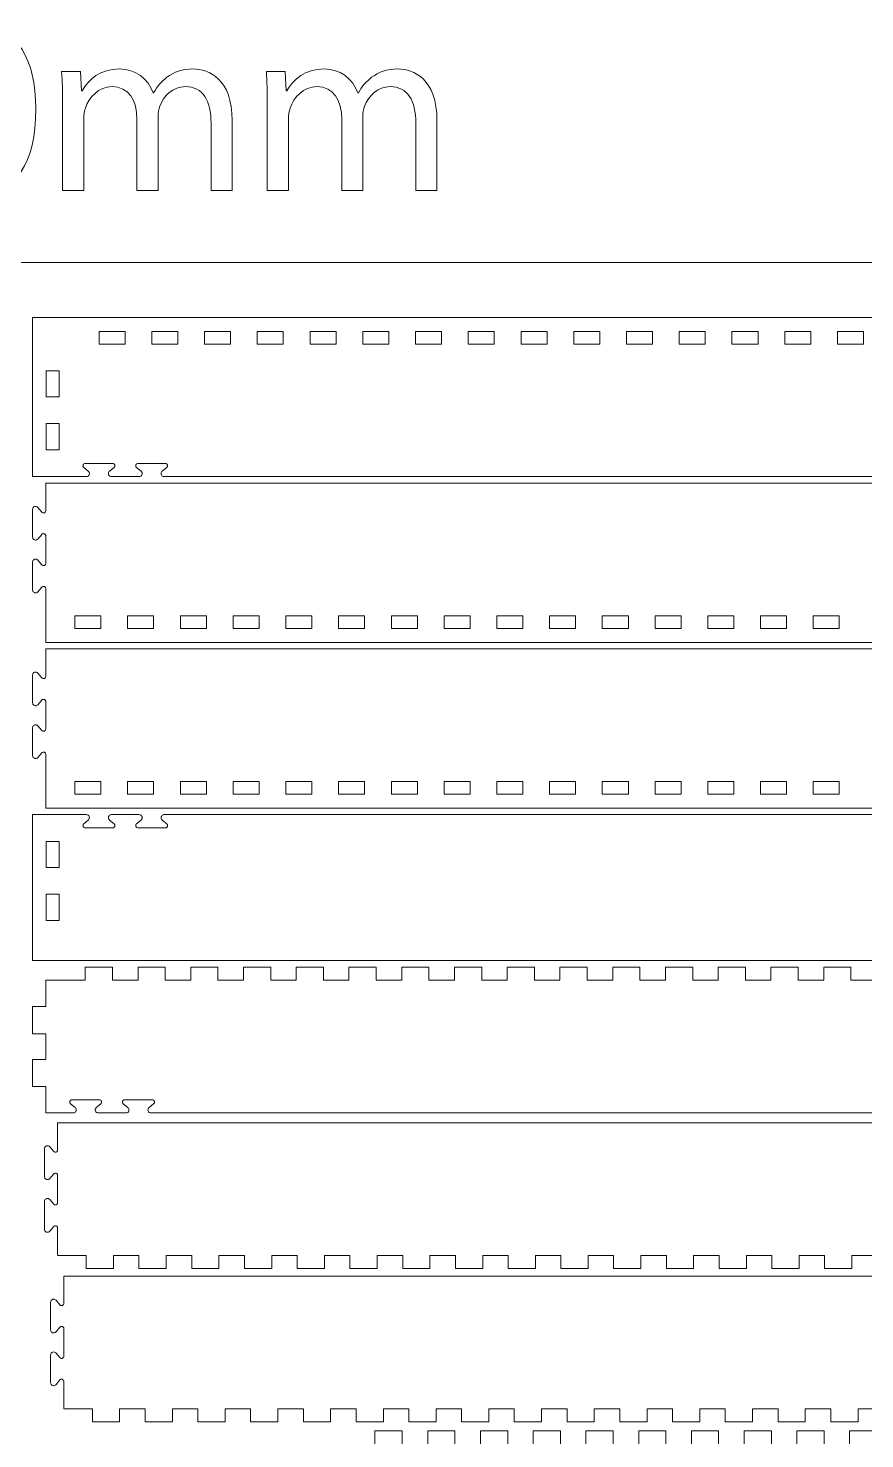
# Model space of a CAD drawing. Header units: millimetres. Extents: x -277 to 488, y -615 to 318.
# Drawn here: x 115.3 to 305.6, y -2.7 to 318.3 of the extents above; entities that cross this region are included whole.
import ezdxf

# ---------------------------------------------------------------- set-up
doc = ezdxf.new("R2010")
doc.units = ezdxf.units.MM
doc.header["$MEASUREMENT"] = 0
doc.layers.add('Layer 1', color=7, linetype='Continuous')

# ---------------------------------------------------------------- blocks, each defined once
blk = doc.blocks.new('block 49')
at = {"layer": 'Layer 1', "lineweight": 0}
for points in [[(308.24, -0.81), (302.24, -0.81), (302.22, -0.81), (302.16, -0.84), (302.14, -0.89), (302.14, -0.91), (302.14, -3.81)], [(296.34, -3.81), (296.34, -0.91), (296.34, -0.89), (296.31, -0.84), (296.25, -0.81), (296.24, -0.81), (290.24, -0.81), (290.22, -0.81), (290.16, -0.84), (290.13, -0.89), (290.13, -0.91), (290.13, -3.81)], [(284.34, -3.81), (284.34, -0.91), (284.34, -0.89), (284.31, -0.84), (284.25, -0.81), (284.24, -0.81), (278.24, -0.81), (278.22, -0.81), (278.16, -0.84), (278.14, -0.89), (278.14, -0.91), (278.14, -3.81)], [(272.33, -3.81), (272.33, -0.91), (272.33, -0.89), (272.31, -0.84), (272.25, -0.81), (272.24, -0.81), (266.24, -0.81), (266.22, -0.81), (266.16, -0.84), (266.14, -0.89), (266.14, -0.91), (266.14, -3.81)], [(260.34, -3.81), (260.34, -0.91), (260.34, -0.89), (260.31, -0.84), (260.25, -0.81), (260.24, -0.81), (254.24, -0.81), (254.22, -0.81), (254.16, -0.84), (254.14, -0.89), (254.14, -0.91), (254.14, -3.81)], [(248.34, -3.81), (248.34, -0.91), (248.34, -0.89), (248.31, -0.84), (248.25, -0.81), (248.24, -0.81), (242.24, -0.81), (242.22, -0.81), (242.16, -0.84), (242.14, -0.89), (242.14, -0.91), (242.14, -3.81)], [(236.34, -3.81), (236.34, -0.91), (236.34, -0.89), (236.31, -0.84), (236.25, -0.81), (236.24, -0.81), (230.24, -0.81), (230.22, -0.81), (230.16, -0.84), (230.14, -0.89), (230.14, -0.91), (230.14, -3.81)], [(224.34, -3.81), (224.34, -0.91), (224.34, -0.89), (224.31, -0.84), (224.25, -0.81), (224.24, -0.81), (218.24, -0.81), (218.22, -0.81), (218.16, -0.84), (218.14, -0.89), (218.14, -0.91), (218.14, -3.81)], [(212.34, -3.81), (212.34, -0.91), (212.34, -0.89), (212.31, -0.84), (212.25, -0.81), (212.24, -0.81), (206.24, -0.81), (206.22, -0.81), (206.16, -0.84), (206.14, -0.89), (206.14, -0.91), (206.14, -3.81)], [(200.34, -3.81), (200.34, -0.91), (200.34, -0.89), (200.31, -0.84), (200.25, -0.81), (200.24, -0.81), (194.24, -0.81), (194.22, -0.81), (194.16, -0.84), (194.14, -0.89), (194.14, -0.91), (194.14, -3.81)]]:
    blk.add_lwpolyline(points, dxfattribs=at)
blk = doc.blocks.new('block 298')
at = {"layer": 'Layer 1', "lineweight": 0}
for points in [[(119.33, 71.48), (125.47, 71.48), (125.53, 71.48), (125.68, 71.51), (125.84, 71.58), (125.87, 71.61), (125.9, 71.63), (126.03, 71.75), (126.12, 71.91), (126.13, 71.94), (126.14, 71.97), (126.17, 72.15), (126.16, 72.33), (126.15, 72.36), (126.14, 72.4), (126.06, 72.55), (125.95, 72.69), (125.92, 72.72), (124.87, 73.6), (124.85, 73.61), (124.77, 73.71), (124.72, 73.83), (124.71, 73.85), (124.7, 73.87), (124.72, 74.13), (124.72, 74.15), (124.73, 74.17), (124.8, 74.28), (124.89, 74.38), (124.91, 74.39), (124.93, 74.4), (125.04, 74.46), (125.16, 74.48), (125.19, 74.48), (131.47, 74.48), (131.51, 74.48), (131.62, 74.46), (131.74, 74.4), (131.76, 74.39), (131.78, 74.38), (131.87, 74.28), (131.93, 74.17), (131.94, 74.15), (131.95, 74.13), (131.96, 73.87), (131.96, 73.85), (131.95, 73.83), (131.89, 73.71), (131.81, 73.61), (131.79, 73.6), (130.74, 72.72), (130.72, 72.69), (130.6, 72.55), (130.53, 72.4), (130.52, 72.36), (130.51, 72.33), (130.49, 72.15), (130.52, 71.97), (130.54, 71.94), (130.55, 71.91), (130.64, 71.75), (130.76, 71.63), (130.79, 71.61), (130.82, 71.58), (130.98, 71.51), (131.14, 71.48), (131.19, 71.48), (137.47, 71.48), (137.53, 71.48), (137.68, 71.51), (137.84, 71.58), (137.87, 71.61), (137.9, 71.63), (138.03, 71.75), (138.12, 71.91), (138.13, 71.94), (138.14, 71.97), (138.17, 72.15), (138.16, 72.33), (138.15, 72.36), (138.14, 72.4), (138.06, 72.55), (137.95, 72.69), (137.92, 72.72), (136.87, 73.6), (136.85, 73.61), (136.77, 73.71), (136.72, 73.83), (136.71, 73.85), (136.7, 73.87), (136.72, 74.13), (136.72, 74.15), (136.73, 74.17), (136.8, 74.28), (136.89, 74.38), (136.91, 74.39), (136.93, 74.4), (137.04, 74.46), (137.16, 74.48), (137.19, 74.48), (143.47, 74.48), (143.51, 74.48), (143.62, 74.46), (143.74, 74.4), (143.76, 74.39), (143.78, 74.38), (143.87, 74.28), (143.93, 74.17), (143.94, 74.15), (143.95, 74.13), (143.96, 73.87), (143.96, 73.85), (143.95, 73.83), (143.89, 73.71), (143.81, 73.61), (143.79, 73.6), (142.74, 72.72), (142.72, 72.69), (142.6, 72.55), (142.53, 72.4), (142.52, 72.36), (142.51, 72.33), (142.49, 72.15), (142.52, 71.97), (142.54, 71.94), (142.55, 71.91), (142.64, 71.75), (142.76, 71.63), (142.79, 71.61), (142.82, 71.58), (142.98, 71.51), (143.14, 71.48), (143.19, 71.48), (149.33, 71.48), (377.33, 71.48)], [(308.23, 101.68), (302.43, 101.68), (302.43, 104.58), (302.43, 104.6), (302.4, 104.65), (302.35, 104.68), (302.33, 104.68), (296.33, 104.68), (296.32, 104.68), (296.26, 104.65), (296.23, 104.6), (296.23, 104.58), (296.23, 101.68), (290.43, 101.68), (290.43, 104.58), (290.43, 104.6), (290.4, 104.65), (290.35, 104.68), (290.33, 104.68), (284.33, 104.68), (284.32, 104.68), (284.26, 104.65), (284.23, 104.6), (284.23, 104.58), (284.23, 101.68), (278.43, 101.68), (278.43, 104.58), (278.43, 104.6), (278.4, 104.65), (278.35, 104.68), (278.33, 104.68), (272.33, 104.68), (272.32, 104.68), (272.26, 104.65), (272.23, 104.6), (272.23, 104.58), (272.23, 101.68), (266.43, 101.68), (266.43, 104.58), (266.43, 104.6), (266.4, 104.65), (266.35, 104.68), (266.33, 104.68), (260.33, 104.68), (260.32, 104.68), (260.26, 104.65), (260.23, 104.6), (260.23, 104.58), (260.23, 101.68), (254.43, 101.68), (254.43, 104.58), (254.43, 104.6), (254.4, 104.65), (254.35, 104.68), (254.33, 104.68), (248.33, 104.68), (248.32, 104.68), (248.26, 104.65), (248.23, 104.6), (248.23, 104.58), (248.23, 101.68), (242.43, 101.68), (242.43, 104.58), (242.43, 104.6), (242.4, 104.65), (242.35, 104.68), (242.33, 104.68), (236.33, 104.68), (236.32, 104.68), (236.26, 104.65), (236.23, 104.6), (236.23, 104.58), (236.23, 101.68), (230.43, 101.68), (230.43, 104.58), (230.43, 104.6), (230.4, 104.65), (230.35, 104.68), (230.33, 104.68), (224.33, 104.68), (224.32, 104.68), (224.26, 104.65), (224.23, 104.6), (224.23, 104.58), (224.23, 101.68), (218.43, 101.68), (218.43, 104.58), (218.43, 104.6), (218.4, 104.65), (218.35, 104.68), (218.33, 104.68), (212.33, 104.68), (212.32, 104.68), (212.26, 104.65), (212.23, 104.6), (212.23, 104.58), (212.23, 101.68), (206.43, 101.68), (206.43, 104.58), (206.43, 104.6), (206.4, 104.65), (206.35, 104.68), (206.33, 104.68), (200.33, 104.68), (200.32, 104.68), (200.26, 104.65), (200.23, 104.6), (200.23, 104.58), (200.23, 101.68), (194.43, 101.68), (194.43, 104.58), (194.43, 104.6), (194.4, 104.65), (194.35, 104.68), (194.33, 104.68), (188.33, 104.68), (188.32, 104.68), (188.26, 104.65), (188.23, 104.6), (188.23, 104.58), (188.23, 101.68), (182.43, 101.68), (182.43, 104.58), (182.43, 104.6), (182.4, 104.65), (182.35, 104.68), (182.33, 104.68), (176.33, 104.68), (176.32, 104.68), (176.26, 104.65), (176.23, 104.6), (176.23, 104.58), (176.23, 101.68), (170.43, 101.68), (170.43, 104.58), (170.43, 104.6), (170.4, 104.65), (170.35, 104.68), (170.33, 104.68), (164.33, 104.68), (164.32, 104.68), (164.26, 104.65), (164.23, 104.6), (164.23, 104.58), (164.23, 101.68), (158.43, 101.68), (158.43, 104.58), (158.43, 104.6), (158.4, 104.65), (158.35, 104.68), (158.33, 104.68), (152.33, 104.68), (152.32, 104.68), (152.26, 104.65), (152.23, 104.6), (152.23, 104.58), (152.23, 101.68), (146.43, 101.68), (146.43, 104.58), (146.43, 104.6), (146.4, 104.65), (146.35, 104.68), (146.33, 104.68), (140.33, 104.68), (140.32, 104.68), (140.26, 104.65), (140.23, 104.6), (140.23, 104.58), (140.23, 101.68), (134.43, 101.68), (134.43, 104.58), (134.43, 104.6), (134.4, 104.65), (134.35, 104.68), (134.33, 104.68), (128.33, 104.68), (128.32, 104.68), (128.26, 104.65), (128.23, 104.6), (128.23, 104.58), (128.23, 101.68), (119.33, 101.68), (119.32, 101.68), (119.26, 101.65), (119.23, 101.6), (119.23, 101.58), (119.23, 95.68), (116.33, 95.68), (116.31, 95.68), (116.26, 95.65), (116.23, 95.6), (116.23, 95.58), (116.23, 89.58), (116.23, 89.56), (116.26, 89.51), (116.31, 89.48), (116.33, 89.48), (119.23, 89.48), (119.23, 83.68), (116.33, 83.68), (116.31, 83.68), (116.26, 83.65), (116.23, 83.6), (116.23, 83.58), (116.23, 77.58), (116.23, 77.56), (116.26, 77.51), (116.31, 77.48), (116.33, 77.48), (119.23, 77.48), (119.23, 71.58), (119.23, 71.56), (119.26, 71.51), (119.32, 71.48), (119.33, 71.48)]]:
    blk.add_lwpolyline(points, dxfattribs=at)
blk = doc.blocks.new('block 299')
at = {"layer": 'Layer 1', "lineweight": 0}
for points in [[(122.33, 106.18), (410.33, 106.18)], [(380.33, 139.38), (152.33, 139.38), (146.19, 139.38), (146.14, 139.38), (145.98, 139.35), (145.82, 139.27), (145.79, 139.25), (145.76, 139.23), (145.64, 139.11), (145.55, 138.95), (145.54, 138.92), (145.52, 138.89), (145.49, 138.71), (145.51, 138.54), (145.52, 138.5), (145.53, 138.46), (145.6, 138.31), (145.72, 138.17), (145.74, 138.14), (146.79, 137.26), (146.81, 137.25), (146.89, 137.15), (146.95, 137.04), (146.96, 137.01), (146.96, 136.99), (146.95, 136.73), (146.94, 136.71), (146.93, 136.69), (146.87, 136.58), (146.78, 136.49), (146.76, 136.47), (146.74, 136.46), (146.62, 136.4), (146.51, 136.38), (146.47, 136.38), (140.19, 136.38), (140.12, 136.38), (139.93, 136.46), (139.91, 136.47), (139.89, 136.49), (139.8, 136.58), (139.73, 136.69), (139.72, 136.71), (139.72, 136.73), (139.7, 136.99), (139.71, 137.01), (139.72, 137.04), (139.77, 137.15), (139.85, 137.25), (139.87, 137.26), (140.92, 138.14), (140.95, 138.17), (141.06, 138.31), (141.14, 138.46), (141.15, 138.5), (141.16, 138.54), (141.17, 138.71), (141.14, 138.89), (141.13, 138.92), (141.12, 138.95), (141.03, 139.11), (140.9, 139.23), (140.87, 139.25), (140.84, 139.27), (140.68, 139.35), (140.53, 139.38), (140.47, 139.38), (134.19, 139.38), (134.14, 139.38), (133.98, 139.35), (133.82, 139.27), (133.79, 139.25), (133.76, 139.23), (133.64, 139.11), (133.55, 138.95), (133.54, 138.92), (133.52, 138.89), (133.49, 138.71), (133.51, 138.54), (133.52, 138.5), (133.53, 138.46), (133.6, 138.31), (133.72, 138.17), (133.74, 138.14), (134.79, 137.26), (134.81, 137.25), (134.89, 137.15), (134.95, 137.04), (134.96, 137.01), (134.96, 136.99), (134.95, 136.73), (134.94, 136.71), (134.93, 136.69), (134.87, 136.58), (134.78, 136.49), (134.76, 136.47), (134.74, 136.46), (134.62, 136.4), (134.51, 136.38), (134.47, 136.38), (128.19, 136.38), (128.16, 136.38), (128.04, 136.4), (127.93, 136.46), (127.91, 136.47), (127.89, 136.49), (127.8, 136.58), (127.73, 136.69), (127.72, 136.71), (127.72, 136.73), (127.7, 136.99), (127.71, 137.01), (127.72, 137.04), (127.77, 137.15), (127.85, 137.25), (127.87, 137.26), (128.92, 138.14), (128.95, 138.17), (129.06, 138.31), (129.14, 138.46), (129.15, 138.5), (129.16, 138.54), (129.17, 138.71), (129.14, 138.89), (129.13, 138.92), (129.12, 138.95), (129.03, 139.11), (128.9, 139.23), (128.87, 139.25), (128.84, 139.27), (128.68, 139.35), (128.53, 139.38), (128.47, 139.38), (122.33, 139.38), (116.33, 139.38), (116.31, 139.38), (116.26, 139.35), (116.23, 139.3), (116.23, 139.28), (116.23, 109.28), (116.23, 106.28), (116.23, 106.26), (116.26, 106.21), (116.31, 106.18), (116.33, 106.18), (122.33, 106.18)]]:
    blk.add_lwpolyline(points, dxfattribs=at)
blk = doc.blocks.new('block 302')
at = {"layer": 'Layer 1', "lineweight": 0}
blk.add_lwpolyline([(119.37, 130.28), (119.37, 133.24), (122.29, 133.24), (122.29, 127.32), (119.37, 127.32), (119.37, 130.28)], dxfattribs=at)
blk = doc.blocks.new('block 303')
at = {"layer": 'Layer 1', "lineweight": 0}
blk.add_lwpolyline([(119.37, 118.28), (119.37, 121.24), (122.29, 121.24), (122.29, 115.32), (119.37, 115.32), (119.37, 118.28)], dxfattribs=at)
blk = doc.blocks.new('block 304')
at = {"layer": 'Layer 1', "lineweight": 0}
blk.add_lwpolyline([(128.83, 144.02), (125.87, 144.02), (125.87, 146.94), (131.79, 146.94), (131.79, 144.02), (128.83, 144.02)], dxfattribs=at)
blk = doc.blocks.new('block 305')
at = {"layer": 'Layer 1', "lineweight": 0}
blk.add_lwpolyline([(140.83, 144.02), (137.87, 144.02), (137.87, 146.94), (143.79, 146.94), (143.79, 144.02), (140.83, 144.02)], dxfattribs=at)
blk = doc.blocks.new('block 306')
at = {"layer": 'Layer 1', "lineweight": 0}
blk.add_lwpolyline([(152.83, 144.02), (149.87, 144.02), (149.87, 146.94), (155.79, 146.94), (155.79, 144.02), (152.83, 144.02)], dxfattribs=at)
blk = doc.blocks.new('block 307')
at = {"layer": 'Layer 1', "lineweight": 0}
blk.add_lwpolyline([(164.83, 144.02), (161.87, 144.02), (161.87, 146.94), (167.79, 146.94), (167.79, 144.02), (164.83, 144.02)], dxfattribs=at)
blk = doc.blocks.new('block 308')
at = {"layer": 'Layer 1', "lineweight": 0}
blk.add_lwpolyline([(176.83, 144.02), (173.87, 144.02), (173.87, 146.94), (179.79, 146.94), (179.79, 144.02), (176.83, 144.02)], dxfattribs=at)
blk = doc.blocks.new('block 309')
at = {"layer": 'Layer 1', "lineweight": 0}
blk.add_lwpolyline([(188.83, 144.02), (185.87, 144.02), (185.87, 146.94), (191.79, 146.94), (191.79, 144.02), (188.83, 144.02)], dxfattribs=at)
blk = doc.blocks.new('block 310')
at = {"layer": 'Layer 1', "lineweight": 0}
blk.add_lwpolyline([(200.83, 144.02), (197.87, 144.02), (197.87, 146.94), (203.79, 146.94), (203.79, 144.02), (200.83, 144.02)], dxfattribs=at)
blk = doc.blocks.new('block 311')
at = {"layer": 'Layer 1', "lineweight": 0}
blk.add_lwpolyline([(212.83, 144.02), (209.87, 144.02), (209.87, 146.94), (215.79, 146.94), (215.79, 144.02), (212.83, 144.02)], dxfattribs=at)
blk = doc.blocks.new('block 312')
at = {"layer": 'Layer 1', "lineweight": 0}
blk.add_lwpolyline([(224.83, 144.02), (221.87, 144.02), (221.87, 146.94), (227.79, 146.94), (227.79, 144.02), (224.83, 144.02)], dxfattribs=at)
blk = doc.blocks.new('block 313')
at = {"layer": 'Layer 1', "lineweight": 0}
blk.add_lwpolyline([(236.83, 144.02), (233.87, 144.02), (233.87, 146.94), (239.79, 146.94), (239.79, 144.02), (236.83, 144.02)], dxfattribs=at)
blk = doc.blocks.new('block 314')
at = {"layer": 'Layer 1', "lineweight": 0}
blk.add_lwpolyline([(248.83, 144.02), (245.87, 144.02), (245.87, 146.94), (251.79, 146.94), (251.79, 144.02), (248.83, 144.02)], dxfattribs=at)
blk = doc.blocks.new('block 315')
at = {"layer": 'Layer 1', "lineweight": 0}
blk.add_lwpolyline([(260.83, 144.02), (257.87, 144.02), (257.87, 146.94), (263.79, 146.94), (263.79, 144.02), (260.83, 144.02)], dxfattribs=at)
blk = doc.blocks.new('block 316')
at = {"layer": 'Layer 1', "lineweight": 0}
blk.add_lwpolyline([(272.83, 144.02), (269.87, 144.02), (269.87, 146.94), (275.79, 146.94), (275.79, 144.02), (272.83, 144.02)], dxfattribs=at)
blk = doc.blocks.new('block 317')
at = {"layer": 'Layer 1', "lineweight": 0}
blk.add_lwpolyline([(284.83, 144.02), (281.87, 144.02), (281.87, 146.94), (287.79, 146.94), (287.79, 144.02), (284.83, 144.02)], dxfattribs=at)
blk = doc.blocks.new('block 318')
at = {"layer": 'Layer 1', "lineweight": 0}
blk.add_lwpolyline([(296.83, 144.02), (293.87, 144.02), (293.87, 146.94), (299.79, 146.94), (299.79, 144.02), (296.83, 144.02)], dxfattribs=at)
blk = doc.blocks.new('block 329')
at = {"layer": 'Layer 1', "lineweight": 0}
for points in [[(119.33, 140.88), (426.33, 140.88)], [(426.33, 177.08), (119.33, 177.08), (119.32, 177.08), (119.26, 177.05), (119.23, 177), (119.23, 176.98), (119.23, 170.84), (119.23, 170.8), (119.21, 170.69), (119.16, 170.57), (119.14, 170.55), (119.13, 170.53), (119.04, 170.44), (118.93, 170.38), (118.9, 170.37), (118.88, 170.36), (118.63, 170.35), (118.6, 170.36), (118.58, 170.37), (118.46, 170.42), (118.37, 170.5), (118.35, 170.52), (117.47, 171.57), (117.45, 171.6), (117.31, 171.71), (117.15, 171.79), (117.12, 171.79), (117.08, 171.81), (116.9, 171.82), (116.73, 171.79), (116.69, 171.78), (116.66, 171.77), (116.51, 171.68), (116.38, 171.55), (116.36, 171.52), (116.34, 171.49), (116.27, 171.33), (116.23, 171.17), (116.23, 171.12), (116.23, 164.84), (116.23, 164.79), (116.27, 164.63), (116.34, 164.47), (116.36, 164.44), (116.38, 164.41), (116.51, 164.29), (116.66, 164.2), (116.69, 164.18), (116.73, 164.17), (116.9, 164.14), (117.08, 164.16), (117.12, 164.16), (117.15, 164.17), (117.31, 164.25), (117.45, 164.37), (117.47, 164.39), (118.35, 165.44), (118.37, 165.46), (118.46, 165.54), (118.58, 165.6), (118.6, 165.6), (118.63, 165.61), (118.88, 165.6), (118.9, 165.59), (118.93, 165.58), (119.04, 165.52), (119.13, 165.43), (119.14, 165.41), (119.16, 165.38), (119.21, 165.27), (119.23, 165.16), (119.23, 165.12), (119.23, 158.84), (119.23, 158.8), (119.21, 158.69), (119.16, 158.58), (119.14, 158.56), (119.13, 158.53), (119.04, 158.45), (118.93, 158.38), (118.9, 158.37), (118.88, 158.36), (118.63, 158.35), (118.6, 158.36), (118.58, 158.36), (118.46, 158.42), (118.37, 158.5), (118.35, 158.52), (117.47, 159.57), (117.45, 159.6), (117.31, 159.71), (117.15, 159.79), (117.12, 159.8), (117.08, 159.8), (116.9, 159.82), (116.73, 159.79), (116.69, 159.78), (116.66, 159.77), (116.51, 159.68), (116.38, 159.55), (116.36, 159.52), (116.34, 159.49), (116.27, 159.33), (116.23, 159.17), (116.23, 159.12), (116.23, 152.84), (116.23, 152.79), (116.27, 152.63), (116.34, 152.47), (116.36, 152.44), (116.38, 152.41), (116.51, 152.29), (116.66, 152.19), (116.69, 152.18), (116.73, 152.17), (116.9, 152.14), (117.08, 152.16), (117.12, 152.16), (117.15, 152.17), (117.31, 152.25), (117.45, 152.36), (117.47, 152.39), (118.35, 153.44), (118.37, 153.46), (118.46, 153.54), (118.58, 153.6), (118.6, 153.6), (118.63, 153.61), (118.88, 153.6), (118.9, 153.59), (118.93, 153.58), (119.04, 153.52), (119.13, 153.43), (119.14, 153.4), (119.16, 153.38), (119.21, 153.27), (119.23, 153.16), (119.23, 153.12), (119.23, 146.98), (119.23, 140.98), (119.23, 140.96), (119.26, 140.91), (119.32, 140.88), (119.33, 140.88)]]:
    blk.add_lwpolyline(points, dxfattribs=at)
blk = doc.blocks.new('block 330')
at = {"layer": 'Layer 1', "lineweight": 0}
blk.add_lwpolyline([(128.83, 181.72), (125.87, 181.72), (125.87, 184.64), (131.79, 184.64), (131.79, 181.72), (128.83, 181.72)], dxfattribs=at)
blk = doc.blocks.new('block 331')
at = {"layer": 'Layer 1', "lineweight": 0}
blk.add_lwpolyline([(140.83, 181.72), (137.87, 181.72), (137.87, 184.64), (143.79, 184.64), (143.79, 181.72), (140.83, 181.72)], dxfattribs=at)
blk = doc.blocks.new('block 332')
at = {"layer": 'Layer 1', "lineweight": 0}
blk.add_lwpolyline([(152.83, 181.72), (149.87, 181.72), (149.87, 184.64), (155.79, 184.64), (155.79, 181.72), (152.83, 181.72)], dxfattribs=at)
blk = doc.blocks.new('block 333')
at = {"layer": 'Layer 1', "lineweight": 0}
blk.add_lwpolyline([(164.83, 181.72), (161.87, 181.72), (161.87, 184.64), (167.79, 184.64), (167.79, 181.72), (164.83, 181.72)], dxfattribs=at)
blk = doc.blocks.new('block 334')
at = {"layer": 'Layer 1', "lineweight": 0}
blk.add_lwpolyline([(176.83, 181.72), (173.87, 181.72), (173.87, 184.64), (179.79, 184.64), (179.79, 181.72), (176.83, 181.72)], dxfattribs=at)
blk = doc.blocks.new('block 335')
at = {"layer": 'Layer 1', "lineweight": 0}
blk.add_lwpolyline([(188.83, 181.72), (185.87, 181.72), (185.87, 184.64), (191.79, 184.64), (191.79, 181.72), (188.83, 181.72)], dxfattribs=at)
blk = doc.blocks.new('block 336')
at = {"layer": 'Layer 1', "lineweight": 0}
blk.add_lwpolyline([(200.83, 181.72), (197.87, 181.72), (197.87, 184.64), (203.79, 184.64), (203.79, 181.72), (200.83, 181.72)], dxfattribs=at)
blk = doc.blocks.new('block 337')
at = {"layer": 'Layer 1', "lineweight": 0}
blk.add_lwpolyline([(212.83, 181.72), (209.87, 181.72), (209.87, 184.64), (215.79, 184.64), (215.79, 181.72), (212.83, 181.72)], dxfattribs=at)
blk = doc.blocks.new('block 338')
at = {"layer": 'Layer 1', "lineweight": 0}
blk.add_lwpolyline([(224.83, 181.72), (221.87, 181.72), (221.87, 184.64), (227.79, 184.64), (227.79, 181.72), (224.83, 181.72)], dxfattribs=at)
blk = doc.blocks.new('block 339')
at = {"layer": 'Layer 1', "lineweight": 0}
blk.add_lwpolyline([(236.83, 181.72), (233.87, 181.72), (233.87, 184.64), (239.79, 184.64), (239.79, 181.72), (236.83, 181.72)], dxfattribs=at)
blk = doc.blocks.new('block 340')
at = {"layer": 'Layer 1', "lineweight": 0}
blk.add_lwpolyline([(248.83, 181.72), (245.87, 181.72), (245.87, 184.64), (251.79, 184.64), (251.79, 181.72), (248.83, 181.72)], dxfattribs=at)
blk = doc.blocks.new('block 341')
at = {"layer": 'Layer 1', "lineweight": 0}
blk.add_lwpolyline([(260.83, 181.72), (257.87, 181.72), (257.87, 184.64), (263.79, 184.64), (263.79, 181.72), (260.83, 181.72)], dxfattribs=at)
blk = doc.blocks.new('block 342')
at = {"layer": 'Layer 1', "lineweight": 0}
blk.add_lwpolyline([(272.83, 181.72), (269.87, 181.72), (269.87, 184.64), (275.79, 184.64), (275.79, 181.72), (272.83, 181.72)], dxfattribs=at)
blk = doc.blocks.new('block 343')
at = {"layer": 'Layer 1', "lineweight": 0}
blk.add_lwpolyline([(284.83, 181.72), (281.87, 181.72), (281.87, 184.64), (287.79, 184.64), (287.79, 181.72), (284.83, 181.72)], dxfattribs=at)
blk = doc.blocks.new('block 344')
at = {"layer": 'Layer 1', "lineweight": 0}
blk.add_lwpolyline([(296.83, 181.72), (293.87, 181.72), (293.87, 184.64), (299.79, 184.64), (299.79, 181.72), (296.83, 181.72)], dxfattribs=at)
blk = doc.blocks.new('block 355')
at = {"layer": 'Layer 1', "lineweight": 0}
for points in [[(119.33, 178.58), (426.33, 178.58)], [(426.33, 214.78), (119.33, 214.78), (119.32, 214.78), (119.26, 214.75), (119.23, 214.7), (119.23, 214.68), (119.23, 208.54), (119.23, 208.51), (119.21, 208.39), (119.16, 208.28), (119.14, 208.25), (119.13, 208.23), (119.04, 208.15), (118.93, 208.08), (118.9, 208.07), (118.88, 208.06), (118.63, 208.05), (118.6, 208.06), (118.58, 208.06), (118.46, 208.12), (118.37, 208.2), (118.35, 208.22), (117.47, 209.27), (117.45, 209.3), (117.31, 209.41), (117.15, 209.49), (117.12, 209.5), (117.08, 209.51), (116.9, 209.52), (116.73, 209.49), (116.69, 209.48), (116.66, 209.46), (116.51, 209.38), (116.38, 209.25), (116.36, 209.22), (116.34, 209.19), (116.27, 209.03), (116.23, 208.87), (116.23, 208.82), (116.23, 202.54), (116.23, 202.49), (116.27, 202.33), (116.34, 202.17), (116.36, 202.14), (116.38, 202.11), (116.51, 201.99), (116.66, 201.9), (116.69, 201.88), (116.73, 201.87), (116.9, 201.84), (117.08, 201.86), (117.12, 201.87), (117.15, 201.87), (117.31, 201.95), (117.45, 202.06), (117.47, 202.09), (118.35, 203.14), (118.37, 203.16), (118.46, 203.24), (118.58, 203.29), (118.6, 203.3), (118.63, 203.31), (118.88, 203.3), (118.9, 203.29), (118.93, 203.28), (119.04, 203.22), (119.13, 203.13), (119.14, 203.11), (119.16, 203.09), (119.21, 202.97), (119.23, 202.86), (119.23, 202.82), (119.23, 196.54), (119.23, 196.5), (119.21, 196.39), (119.16, 196.28), (119.14, 196.25), (119.13, 196.23), (119.04, 196.14), (118.93, 196.08), (118.9, 196.07), (118.88, 196.06), (118.63, 196.05), (118.6, 196.06), (118.58, 196.07), (118.46, 196.12), (118.37, 196.2), (118.35, 196.22), (117.47, 197.27), (117.45, 197.3), (117.31, 197.41), (117.15, 197.49), (117.12, 197.49), (117.08, 197.51), (116.9, 197.52), (116.73, 197.49), (116.69, 197.48), (116.66, 197.47), (116.51, 197.37), (116.38, 197.25), (116.36, 197.22), (116.34, 197.19), (116.27, 197.03), (116.23, 196.87), (116.23, 196.82), (116.23, 190.54), (116.23, 190.49), (116.27, 190.33), (116.34, 190.17), (116.36, 190.14), (116.38, 190.11), (116.51, 189.98), (116.66, 189.9), (116.69, 189.88), (116.73, 189.87), (116.9, 189.84), (117.08, 189.86), (117.12, 189.86), (117.15, 189.87), (117.31, 189.95), (117.45, 190.07), (117.47, 190.09), (118.35, 191.14), (118.37, 191.16), (118.46, 191.24), (118.58, 191.3), (118.6, 191.3), (118.63, 191.31), (118.88, 191.3), (118.9, 191.29), (118.93, 191.28), (119.04, 191.22), (119.13, 191.13), (119.14, 191.11), (119.16, 191.08), (119.21, 190.97), (119.23, 190.86), (119.23, 190.82), (119.23, 184.68), (119.23, 178.68), (119.23, 178.66), (119.26, 178.61), (119.32, 178.58), (119.33, 178.58)]]:
    blk.add_lwpolyline(points, dxfattribs=at)
blk = doc.blocks.new('block 356')
at = {"layer": 'Layer 1', "lineweight": 0}
for points in [[(122.33, 216.28), (128.47, 216.28), (128.53, 216.28), (128.68, 216.31), (128.84, 216.39), (128.87, 216.41), (128.9, 216.43), (129.03, 216.56), (129.12, 216.71), (129.13, 216.74), (129.14, 216.77), (129.17, 216.95), (129.16, 217.13), (129.15, 217.16), (129.14, 217.2), (129.06, 217.36), (128.95, 217.49), (128.92, 217.51), (127.87, 218.4), (127.85, 218.41), (127.77, 218.51), (127.72, 218.63), (127.71, 218.65), (127.7, 218.68), (127.72, 218.93), (127.72, 218.95), (127.73, 218.98), (127.8, 219.08), (127.89, 219.18), (127.91, 219.19), (127.93, 219.2), (128.04, 219.26), (128.16, 219.28), (128.19, 219.28), (134.47, 219.28), (134.51, 219.28), (134.62, 219.26), (134.74, 219.2), (134.76, 219.19), (134.78, 219.18), (134.87, 219.08), (134.93, 218.98), (134.94, 218.95), (134.95, 218.93), (134.96, 218.68), (134.96, 218.65), (134.95, 218.63), (134.89, 218.51), (134.81, 218.41), (134.79, 218.4), (133.74, 217.51), (133.72, 217.49), (133.6, 217.36), (133.53, 217.2), (133.52, 217.16), (133.51, 217.13), (133.49, 216.95), (133.52, 216.77), (133.54, 216.74), (133.55, 216.71), (133.64, 216.56), (133.76, 216.43), (133.79, 216.41), (133.82, 216.39), (133.98, 216.31), (134.14, 216.28), (134.19, 216.28), (140.47, 216.28), (140.53, 216.28), (140.68, 216.31), (140.84, 216.39), (140.87, 216.41), (140.9, 216.43), (141.03, 216.56), (141.12, 216.71), (141.13, 216.74), (141.14, 216.77), (141.17, 216.95), (141.16, 217.13), (141.15, 217.16), (141.14, 217.2), (141.06, 217.36), (140.95, 217.49), (140.92, 217.51), (139.87, 218.4), (139.85, 218.41), (139.77, 218.51), (139.72, 218.63), (139.71, 218.65), (139.7, 218.68), (139.72, 218.93), (139.72, 218.95), (139.73, 218.98), (139.8, 219.08), (139.89, 219.18), (139.91, 219.19), (139.93, 219.2), (140.13, 219.28), (140.19, 219.28), (146.47, 219.28), (146.51, 219.28), (146.62, 219.26), (146.74, 219.2), (146.76, 219.19), (146.78, 219.18), (146.87, 219.08), (146.93, 218.98), (146.94, 218.95), (146.95, 218.93), (146.96, 218.68), (146.96, 218.65), (146.95, 218.63), (146.89, 218.51), (146.81, 218.41), (146.79, 218.4), (145.74, 217.51), (145.72, 217.49), (145.6, 217.36), (145.53, 217.2), (145.52, 217.16), (145.51, 217.13), (145.49, 216.95), (145.52, 216.77), (145.54, 216.74), (145.55, 216.71), (145.64, 216.56), (145.76, 216.43), (145.79, 216.41), (145.82, 216.39), (145.98, 216.31), (146.14, 216.28), (146.19, 216.28), (152.33, 216.28), (380.33, 216.28)], [(410.33, 252.48), (122.33, 252.48), (116.33, 252.48), (116.31, 252.48), (116.26, 252.45), (116.23, 252.4), (116.23, 252.38), (116.23, 246.38), (116.23, 216.38), (116.23, 216.36), (116.26, 216.31), (116.31, 216.28), (116.33, 216.28), (122.33, 216.28)]]:
    blk.add_lwpolyline(points, dxfattribs=at)
blk = doc.blocks.new('block 367')
at = {"layer": 'Layer 1', "lineweight": 0}
blk.add_lwpolyline([(302.33, 249.34), (305.29, 249.34), (305.29, 246.42), (299.37, 246.42), (299.37, 249.34), (302.33, 249.34)], dxfattribs=at)
blk = doc.blocks.new('block 368')
at = {"layer": 'Layer 1', "lineweight": 0}
blk.add_lwpolyline([(290.33, 249.34), (293.29, 249.34), (293.29, 246.42), (287.37, 246.42), (287.37, 249.34), (290.33, 249.34)], dxfattribs=at)
blk = doc.blocks.new('block 369')
at = {"layer": 'Layer 1', "lineweight": 0}
blk.add_lwpolyline([(278.33, 249.34), (281.29, 249.34), (281.29, 246.42), (275.37, 246.42), (275.37, 249.34), (278.33, 249.34)], dxfattribs=at)
blk = doc.blocks.new('block 370')
at = {"layer": 'Layer 1', "lineweight": 0}
blk.add_lwpolyline([(266.33, 249.34), (269.29, 249.34), (269.29, 246.42), (263.37, 246.42), (263.37, 249.34), (266.33, 249.34)], dxfattribs=at)
blk = doc.blocks.new('block 371')
at = {"layer": 'Layer 1', "lineweight": 0}
blk.add_lwpolyline([(254.33, 249.34), (257.29, 249.34), (257.29, 246.42), (251.37, 246.42), (251.37, 249.34), (254.33, 249.34)], dxfattribs=at)
blk = doc.blocks.new('block 372')
at = {"layer": 'Layer 1', "lineweight": 0}
blk.add_lwpolyline([(242.33, 249.34), (245.29, 249.34), (245.29, 246.42), (239.37, 246.42), (239.37, 249.34), (242.33, 249.34)], dxfattribs=at)
blk = doc.blocks.new('block 373')
at = {"layer": 'Layer 1', "lineweight": 0}
blk.add_lwpolyline([(230.33, 249.34), (233.29, 249.34), (233.29, 246.42), (227.37, 246.42), (227.37, 249.34), (230.33, 249.34)], dxfattribs=at)
blk = doc.blocks.new('block 374')
at = {"layer": 'Layer 1', "lineweight": 0}
blk.add_lwpolyline([(218.33, 249.34), (221.29, 249.34), (221.29, 246.42), (215.37, 246.42), (215.37, 249.34), (218.33, 249.34)], dxfattribs=at)
blk = doc.blocks.new('block 375')
at = {"layer": 'Layer 1', "lineweight": 0}
blk.add_lwpolyline([(206.33, 249.34), (209.29, 249.34), (209.29, 246.42), (203.37, 246.42), (203.37, 249.34), (206.33, 249.34)], dxfattribs=at)
blk = doc.blocks.new('block 376')
at = {"layer": 'Layer 1', "lineweight": 0}
blk.add_lwpolyline([(194.33, 249.34), (197.29, 249.34), (197.29, 246.42), (191.37, 246.42), (191.37, 249.34), (194.33, 249.34)], dxfattribs=at)
blk = doc.blocks.new('block 377')
at = {"layer": 'Layer 1', "lineweight": 0}
blk.add_lwpolyline([(182.33, 249.34), (185.29, 249.34), (185.29, 246.42), (179.37, 246.42), (179.37, 249.34), (182.33, 249.34)], dxfattribs=at)
blk = doc.blocks.new('block 378')
at = {"layer": 'Layer 1', "lineweight": 0}
blk.add_lwpolyline([(170.33, 249.34), (173.29, 249.34), (173.29, 246.42), (167.37, 246.42), (167.37, 249.34), (170.33, 249.34)], dxfattribs=at)
blk = doc.blocks.new('block 379')
at = {"layer": 'Layer 1', "lineweight": 0}
blk.add_lwpolyline([(158.33, 249.34), (161.29, 249.34), (161.29, 246.42), (155.37, 246.42), (155.37, 249.34), (158.33, 249.34)], dxfattribs=at)
blk = doc.blocks.new('block 380')
at = {"layer": 'Layer 1', "lineweight": 0}
blk.add_lwpolyline([(146.33, 249.34), (149.29, 249.34), (149.29, 246.42), (143.37, 246.42), (143.37, 249.34), (146.33, 249.34)], dxfattribs=at)
blk = doc.blocks.new('block 381')
at = {"layer": 'Layer 1', "lineweight": 0}
blk.add_lwpolyline([(134.33, 249.34), (137.29, 249.34), (137.29, 246.42), (131.37, 246.42), (131.37, 249.34), (134.33, 249.34)], dxfattribs=at)
blk = doc.blocks.new('block 382')
at = {"layer": 'Layer 1', "lineweight": 0}
blk.add_lwpolyline([(119.37, 237.38), (119.37, 240.34), (122.29, 240.34), (122.29, 234.42), (119.37, 234.42), (119.37, 237.38)], dxfattribs=at)
blk = doc.blocks.new('block 383')
at = {"layer": 'Layer 1', "lineweight": 0}
blk.add_lwpolyline([(119.37, 225.38), (119.37, 228.34), (122.29, 228.34), (122.29, 222.42), (119.37, 222.42), (119.37, 225.38)], dxfattribs=at)
blk = doc.blocks.new('block 385')
at = {"layer": 'Layer 1', "lineweight": 0}
for points in [[(122.05, 39.08), (128.45, 39.08), (128.45, 36.18), (128.45, 36.16), (128.48, 36.11), (128.53, 36.08), (128.55, 36.08), (134.55, 36.08), (134.56, 36.08), (134.62, 36.11), (134.65, 36.16), (134.65, 36.18), (134.65, 39.08), (140.45, 39.08), (140.45, 36.18), (140.45, 36.16), (140.48, 36.11), (140.53, 36.08), (140.55, 36.08), (146.55, 36.08), (146.56, 36.08), (146.62, 36.11), (146.65, 36.16), (146.65, 36.18), (146.65, 39.08), (152.45, 39.08), (152.45, 36.18), (152.45, 36.16), (152.48, 36.11), (152.53, 36.08), (152.55, 36.08), (158.55, 36.08), (158.56, 36.08), (158.62, 36.11), (158.65, 36.16), (158.65, 36.18), (158.65, 39.08), (164.45, 39.08), (164.45, 36.18), (164.45, 36.16), (164.48, 36.11), (164.53, 36.08), (164.55, 36.08), (170.55, 36.08), (170.56, 36.08), (170.62, 36.11), (170.65, 36.16), (170.65, 36.18), (170.65, 39.08), (176.45, 39.08), (176.45, 36.18), (176.45, 36.16), (176.48, 36.11), (176.53, 36.08), (176.55, 36.08), (182.55, 36.08), (182.56, 36.08), (182.62, 36.11), (182.65, 36.16), (182.65, 36.18), (182.65, 39.08), (188.45, 39.08), (188.45, 36.18), (188.45, 36.16), (188.48, 36.11), (188.53, 36.08), (188.55, 36.08), (194.55, 36.08), (194.56, 36.08), (194.62, 36.11), (194.65, 36.16), (194.65, 36.18), (194.65, 39.08), (200.45, 39.08), (200.45, 36.18), (200.45, 36.16), (200.48, 36.11), (200.53, 36.08), (200.55, 36.08), (206.55, 36.08), (206.56, 36.08), (206.62, 36.11), (206.65, 36.16), (206.65, 36.18), (206.65, 39.08), (212.45, 39.08), (212.45, 36.18), (212.45, 36.16), (212.48, 36.11), (212.53, 36.08), (212.55, 36.08), (218.55, 36.08), (218.56, 36.08), (218.62, 36.11), (218.65, 36.16), (218.65, 36.18), (218.65, 39.08), (224.45, 39.08), (224.45, 36.18), (224.45, 36.16), (224.48, 36.11), (224.53, 36.08), (224.55, 36.08), (230.55, 36.08), (230.56, 36.08), (230.62, 36.11), (230.65, 36.16), (230.65, 36.18), (230.65, 39.08), (236.45, 39.08), (236.45, 36.18), (236.45, 36.16), (236.48, 36.11), (236.53, 36.08), (236.55, 36.08), (242.55, 36.08), (242.56, 36.08), (242.62, 36.11), (242.65, 36.16), (242.65, 36.18), (242.65, 39.08), (248.45, 39.08), (248.45, 36.18), (248.45, 36.16), (248.48, 36.11), (248.53, 36.08), (248.55, 36.08), (254.55, 36.08), (254.56, 36.08), (254.62, 36.11), (254.65, 36.16), (254.65, 36.18), (254.65, 39.08), (260.45, 39.08), (260.45, 36.18), (260.45, 36.16), (260.47, 36.11), (260.53, 36.08), (260.55, 36.08), (266.55, 36.08), (266.56, 36.08), (266.62, 36.11), (266.65, 36.16), (266.65, 36.18), (266.65, 39.08), (272.45, 39.08), (272.45, 36.18), (272.45, 36.16), (272.48, 36.11), (272.53, 36.08), (272.55, 36.08), (278.55, 36.08), (278.56, 36.08), (278.62, 36.11), (278.65, 36.16), (278.65, 36.18), (278.65, 39.08), (284.45, 39.08), (284.45, 36.18), (284.45, 36.16), (284.48, 36.11), (284.53, 36.08), (284.55, 36.08), (290.55, 36.08), (290.56, 36.08), (290.62, 36.11), (290.65, 36.16), (290.65, 36.18), (290.65, 39.08), (296.45, 39.08), (296.45, 36.18), (296.45, 36.16), (296.47, 36.11), (296.53, 36.08), (296.55, 36.08), (302.55, 36.08), (302.56, 36.08), (302.62, 36.11), (302.65, 36.16), (302.65, 36.18), (302.65, 39.08), (308.45, 39.08)], [(429.05, 69.28), (122.05, 69.28), (122.03, 69.28), (121.98, 69.25), (121.95, 69.2), (121.95, 69.18), (121.95, 63.04), (121.95, 63), (121.92, 62.89), (121.87, 62.78), (121.86, 62.75), (121.84, 62.73), (121.75, 62.65), (121.64, 62.58), (121.62, 62.57), (121.59, 62.56), (121.34, 62.55), (121.32, 62.56), (121.29, 62.56), (121.18, 62.62), (121.08, 62.7), (121.06, 62.72), (120.18, 63.77), (120.16, 63.8), (120.02, 63.91), (119.86, 63.99), (119.83, 64), (119.79, 64.01), (119.61, 64.02), (119.44, 63.99), (119.41, 63.98), (119.37, 63.96), (119.22, 63.88), (119.09, 63.75), (119.07, 63.72), (119.05, 63.69), (118.98, 63.53), (118.95, 63.37), (118.95, 63.32), (118.95, 57.04), (118.95, 56.99), (118.98, 56.83), (119.05, 56.67), (119.07, 56.64), (119.09, 56.61), (119.22, 56.49), (119.37, 56.4), (119.41, 56.38), (119.44, 56.37), (119.61, 56.34), (119.79, 56.35), (119.83, 56.37), (119.86, 56.38), (120.02, 56.45), (120.16, 56.56), (120.18, 56.59), (121.06, 57.64), (121.08, 57.66), (121.18, 57.74), (121.29, 57.79), (121.32, 57.8), (121.34, 57.81), (121.59, 57.8), (121.62, 57.79), (121.64, 57.78), (121.75, 57.72), (121.84, 57.63), (121.86, 57.61), (121.87, 57.59), (121.92, 57.47), (121.95, 57.36), (121.95, 57.32), (121.95, 51.04), (121.95, 51), (121.92, 50.89), (121.87, 50.78), (121.86, 50.75), (121.84, 50.73), (121.75, 50.64), (121.64, 50.58), (121.62, 50.57), (121.59, 50.56), (121.34, 50.55), (121.32, 50.56), (121.29, 50.57), (121.18, 50.62), (121.08, 50.7), (121.06, 50.72), (120.18, 51.77), (120.16, 51.8), (120.02, 51.91), (119.86, 51.99), (119.83, 51.99), (119.79, 52.01), (119.61, 52.02), (119.44, 51.99), (119.41, 51.98), (119.37, 51.97), (119.22, 51.87), (119.09, 51.75), (119.07, 51.72), (119.05, 51.69), (118.98, 51.53), (118.95, 51.37), (118.95, 51.32), (118.95, 45.04), (118.95, 44.99), (118.98, 44.83), (119.05, 44.67), (119.07, 44.64), (119.09, 44.61), (119.22, 44.48), (119.37, 44.4), (119.41, 44.38), (119.44, 44.37), (119.61, 44.34), (119.79, 44.36), (119.83, 44.36), (119.86, 44.37), (120.02, 44.45), (120.16, 44.57), (120.18, 44.59), (121.06, 45.64), (121.08, 45.66), (121.18, 45.74), (121.29, 45.8), (121.32, 45.8), (121.34, 45.81), (121.59, 45.8), (121.62, 45.79), (121.64, 45.78), (121.75, 45.72), (121.84, 45.63), (121.86, 45.61), (121.87, 45.58), (121.92, 45.47), (121.95, 45.36), (121.95, 45.32), (121.95, 39.18), (121.95, 39.16), (121.98, 39.11), (122.03, 39.08), (122.05, 39.08)]]:
    blk.add_lwpolyline(points, dxfattribs=at)
blk = doc.blocks.new('block 386')
at = {"layer": 'Layer 1', "lineweight": 0}
for points in [[(123.45, 4.17), (129.85, 4.17), (129.85, 1.27), (129.85, 1.25), (129.88, 1.2), (129.93, 1.17), (129.95, 1.17), (135.95, 1.17), (135.96, 1.17), (136.02, 1.2), (136.05, 1.25), (136.05, 1.27), (136.05, 4.17), (141.85, 4.17), (141.85, 1.27), (141.85, 1.25), (141.88, 1.2), (141.93, 1.17), (141.95, 1.17), (147.95, 1.17), (147.96, 1.17), (148.02, 1.2), (148.05, 1.25), (148.05, 1.27), (148.05, 4.17), (153.85, 4.17), (153.85, 1.27), (153.85, 1.25), (153.88, 1.2), (153.93, 1.17), (153.95, 1.17), (159.95, 1.17), (159.97, 1.17), (160.02, 1.2), (160.05, 1.25), (160.05, 1.27), (160.05, 4.17), (165.85, 4.17), (165.85, 1.27), (165.85, 1.25), (165.88, 1.2), (165.93, 1.17), (165.95, 1.17), (171.95, 1.17), (171.97, 1.17), (172.02, 1.2), (172.05, 1.25), (172.05, 1.27), (172.05, 4.17), (177.85, 4.17), (177.85, 1.27), (177.85, 1.25), (177.88, 1.2), (177.93, 1.17), (177.95, 1.17), (183.95, 1.17), (183.96, 1.17), (184.02, 1.2), (184.05, 1.25), (184.05, 1.27), (184.05, 4.17), (189.85, 4.17), (189.85, 1.27), (189.85, 1.25), (189.88, 1.2), (189.93, 1.17), (189.95, 1.17), (195.95, 1.17), (195.97, 1.17), (196.02, 1.2), (196.05, 1.25), (196.05, 1.27), (196.05, 4.17), (201.85, 4.17), (201.85, 1.27), (201.85, 1.25), (201.88, 1.2), (201.93, 1.17), (201.95, 1.17), (207.95, 1.17), (207.97, 1.17), (208.02, 1.2), (208.05, 1.25), (208.05, 1.27), (208.05, 4.17), (213.85, 4.17), (213.85, 1.27), (213.85, 1.25), (213.88, 1.2), (213.93, 1.17), (213.95, 1.17), (219.95, 1.17), (219.97, 1.17), (220.02, 1.2), (220.05, 1.25), (220.05, 1.27), (220.05, 4.17), (225.85, 4.17), (225.85, 1.27), (225.85, 1.25), (225.88, 1.2), (225.93, 1.17), (225.95, 1.17), (231.95, 1.17), (231.97, 1.17), (232.02, 1.2), (232.05, 1.25), (232.05, 1.27), (232.05, 4.17), (237.85, 4.17), (237.85, 1.27), (237.85, 1.25), (237.88, 1.2), (237.93, 1.17), (237.95, 1.17), (243.95, 1.17), (243.97, 1.17), (244.02, 1.2), (244.05, 1.25), (244.05, 1.27), (244.05, 4.17), (249.85, 4.17), (249.85, 1.27), (249.85, 1.25), (249.88, 1.2), (249.93, 1.17), (249.95, 1.17), (255.95, 1.17), (255.97, 1.17), (256.02, 1.2), (256.05, 1.25), (256.05, 1.27), (256.05, 4.17), (261.85, 4.17), (261.85, 1.27), (261.85, 1.25), (261.88, 1.2), (261.93, 1.17), (261.95, 1.17), (267.95, 1.17), (267.97, 1.17), (268.02, 1.2), (268.05, 1.25), (268.05, 1.27), (268.05, 4.17), (273.85, 4.17), (273.85, 1.27), (273.85, 1.25), (273.88, 1.2), (273.93, 1.17), (273.95, 1.17), (279.95, 1.17), (279.97, 1.17), (280.02, 1.2), (280.05, 1.25), (280.05, 1.27), (280.05, 4.17), (285.85, 4.17), (285.85, 1.27), (285.85, 1.25), (285.88, 1.2), (285.93, 1.17), (285.95, 1.17), (291.95, 1.17), (291.97, 1.17), (292.02, 1.2), (292.05, 1.25), (292.05, 1.27), (292.05, 4.17), (297.85, 4.17), (297.85, 1.27), (297.85, 1.25), (297.88, 1.2), (297.93, 1.17), (297.95, 1.17), (303.95, 1.17), (303.97, 1.17), (304.02, 1.2), (304.05, 1.25), (304.05, 1.27), (304.05, 4.17), (309.85, 4.17)], [(430.45, 34.37), (123.45, 34.37), (123.43, 34.37), (123.38, 34.34), (123.35, 34.29), (123.35, 34.27), (123.35, 28.13), (123.35, 28.09), (123.33, 27.98), (123.27, 27.86), (123.26, 27.84), (123.24, 27.82), (123.15, 27.73), (123.04, 27.67), (123.02, 27.66), (122.99, 27.65), (122.74, 27.64), (122.72, 27.65), (122.69, 27.65), (122.58, 27.71), (122.48, 27.79), (122.47, 27.81), (121.58, 28.86), (121.56, 28.89), (121.42, 29), (121.26, 29.07), (121.23, 29.09), (121.19, 29.1), (121.02, 29.11), (120.84, 29.08), (120.81, 29.07), (120.77, 29.06), (120.62, 28.97), (120.5, 28.84), (120.48, 28.81), (120.45, 28.78), (120.38, 28.62), (120.35, 28.46), (120.35, 28.41), (120.35, 22.13), (120.35, 22.08), (120.38, 21.92), (120.45, 21.76), (120.48, 21.73), (120.5, 21.7), (120.62, 21.57), (120.77, 21.49), (120.81, 21.47), (120.84, 21.46), (121.02, 21.43), (121.19, 21.45), (121.23, 21.45), (121.26, 21.47), (121.42, 21.54), (121.56, 21.65), (121.58, 21.68), (122.47, 22.73), (122.48, 22.75), (122.58, 22.83), (122.69, 22.89), (122.72, 22.89), (122.74, 22.9), (122.99, 22.89), (123.02, 22.88), (123.04, 22.87), (123.15, 22.81), (123.24, 22.72), (123.26, 22.7), (123.27, 22.68), (123.33, 22.56), (123.35, 22.45), (123.35, 22.41), (123.35, 16.13), (123.35, 16.09), (123.33, 15.98), (123.27, 15.87), (123.26, 15.85), (123.24, 15.82), (123.15, 15.73), (123.04, 15.67), (123.02, 15.66), (122.99, 15.65), (122.74, 15.64), (122.72, 15.65), (122.69, 15.66), (122.58, 15.71), (122.48, 15.79), (122.47, 15.81), (121.58, 16.86), (121.56, 16.89), (121.42, 17), (121.26, 17.08), (121.23, 17.08), (121.19, 17.09), (121.02, 17.11), (120.84, 17.08), (120.81, 17.07), (120.77, 17.06), (120.62, 16.97), (120.5, 16.84), (120.48, 16.81), (120.45, 16.78), (120.38, 16.62), (120.35, 16.46), (120.35, 16.41), (120.35, 10.13), (120.35, 10.08), (120.38, 9.92), (120.45, 9.76), (120.48, 9.73), (120.5, 9.7), (120.62, 9.58), (120.77, 9.48), (120.81, 9.47), (120.84, 9.46), (121.02, 9.43), (121.19, 9.45), (121.23, 9.45), (121.26, 9.46), (121.42, 9.54), (121.56, 9.65), (121.58, 9.68), (122.47, 10.73), (122.48, 10.75), (122.58, 10.83), (122.69, 10.89), (122.72, 10.89), (122.74, 10.9), (122.99, 10.89), (123.02, 10.88), (123.04, 10.87), (123.15, 10.81), (123.24, 10.72), (123.26, 10.69), (123.27, 10.67), (123.33, 10.56), (123.35, 10.45), (123.35, 10.41), (123.35, 4.27), (123.35, 4.25), (123.38, 4.2), (123.43, 4.17), (123.45, 4.17)]]:
    blk.add_lwpolyline(points, dxfattribs=at)
blk = doc.blocks.new('block 491')
at = {"layer": 'Layer 1', "lineweight": 0}
blk.add_lwpolyline([(59.11, 317.71), (59.11, 314.47), (43.31, 281.4), (38.22, 281.4), (53.98, 313.52), (53.98, 313.63), (36.21, 313.63), (36.21, 317.71), (59.11, 317.71)], dxfattribs=at)
for points, knots in [([(88.33, 299.95), (88.33, 287.6), (83.75, 280.79), (75.7, 280.79), (68.61, 280.79), (63.8, 287.44), (63.69, 299.45), (63.69, 311.62), (68.94, 318.33), (76.32, 318.33), (83.97, 318.33), (88.33, 311.51), (88.33, 299.95)], [0, 0, 0, 0, 1, 1, 1, 2, 2, 2, 3, 3, 3, 4, 4, 4, 4]), ([(116.98, 299.95), (116.98, 287.6), (112.4, 280.79), (104.36, 280.79), (97.26, 280.79), (92.46, 287.44), (92.35, 299.45), (92.35, 311.62), (97.6, 318.33), (104.97, 318.33), (112.62, 318.33), (116.98, 311.51), (116.98, 299.95)], [0, 0, 0, 0, 1, 1, 1, 2, 2, 2, 3, 3, 3, 4, 4, 4, 4]), ([(68.61, 299.39), (68.61, 289.95), (71.51, 284.59), (75.98, 284.59), (81.01, 284.59), (83.41, 290.45), (83.41, 299.72), (83.41, 308.66), (81.12, 314.53), (76.04, 314.53), (71.74, 314.53), (68.61, 309.28), (68.61, 299.39)], [0, 0, 0, 0, 1, 1, 1, 2, 2, 2, 3, 3, 3, 4, 4, 4, 4]), ([(97.26, 299.39), (97.26, 289.95), (100.17, 284.59), (104.64, 284.59), (109.66, 284.59), (112.06, 290.45), (112.06, 299.72), (112.06, 308.66), (109.77, 314.53), (104.69, 314.53), (100.39, 314.53), (97.26, 309.28), (97.26, 299.39)], [0, 0, 0, 0, 1, 1, 1, 2, 2, 2, 3, 3, 3, 4, 4, 4, 4]), ([(123.07, 301.12), (123.07, 303.91), (123.01, 306.2), (122.84, 308.44), (122.84, 308.44), (127.14, 308.44), (127.14, 308.44), (127.14, 308.44), (127.37, 304.08), (127.37, 304.08), (127.37, 304.08), (127.54, 304.08), (127.54, 304.08), (129.04, 306.65), (131.56, 309.05), (136.03, 309.05), (139.71, 309.05), (142.51, 306.82), (143.68, 303.63), (143.68, 303.63), (143.79, 303.63), (143.79, 303.63), (144.63, 305.14), (145.69, 306.32), (146.81, 307.15), (148.43, 308.38), (150.21, 309.05), (152.78, 309.05), (156.36, 309.05), (161.67, 306.71), (161.67, 297.32), (161.67, 297.32), (161.67, 281.4), (161.67, 281.4), (161.67, 281.4), (156.86, 281.4), (156.86, 281.4), (156.86, 281.4), (156.86, 296.71), (156.86, 296.71), (156.86, 301.9), (154.96, 305.03), (151, 305.03), (148.2, 305.03), (146.02, 302.96), (145.19, 300.56), (144.96, 299.89), (144.8, 299), (144.8, 298.1), (144.8, 298.1), (144.8, 281.4), (144.8, 281.4), (144.8, 281.4), (139.99, 281.4), (139.99, 281.4), (139.99, 281.4), (139.99, 297.6), (139.99, 297.6), (139.99, 301.9), (138.09, 305.03), (134.35, 305.03), (131.28, 305.03), (129.04, 302.57), (128.26, 300.12), (127.98, 299.39), (127.87, 298.55), (127.87, 297.71), (127.87, 297.71), (127.87, 281.4), (127.87, 281.4), (127.87, 281.4), (123.07, 281.4), (123.07, 281.4), (123.07, 281.4), (123.07, 301.12), (123.07, 301.12)], [0, 0, 0, 0, 1, 1, 1, 2, 2, 2, 3, 3, 3, 4, 4, 4, 5, 5, 5, 6, 6, 6, 7, 7, 7, 8, 8, 8, 9, 9, 9, 10, 10, 10, 11, 11, 11, 12, 12, 12, 13, 13, 13, 14, 14, 14, 15, 15, 15, 16, 16, 16, 17, 17, 17, 18, 18, 18, 19, 19, 19, 20, 20, 20, 21, 21, 21, 22, 22, 22, 23, 23, 23, 24, 24, 24, 25, 25, 25, 25]), ([(169.65, 301.12), (169.65, 303.91), (169.59, 306.2), (169.43, 308.44), (169.43, 308.44), (173.73, 308.44), (173.73, 308.44), (173.73, 308.44), (173.95, 304.08), (173.95, 304.08), (173.95, 304.08), (174.12, 304.08), (174.12, 304.08), (175.63, 306.65), (178.14, 309.05), (182.61, 309.05), (186.3, 309.05), (189.09, 306.82), (190.26, 303.63), (190.26, 303.63), (190.37, 303.63), (190.37, 303.63), (191.21, 305.14), (192.27, 306.32), (193.39, 307.15), (195.01, 308.38), (196.8, 309.05), (199.37, 309.05), (202.94, 309.05), (208.25, 306.71), (208.25, 297.32), (208.25, 297.32), (208.25, 281.4), (208.25, 281.4), (208.25, 281.4), (203.45, 281.4), (203.45, 281.4), (203.45, 281.4), (203.45, 296.71), (203.45, 296.71), (203.45, 301.9), (201.55, 305.03), (197.58, 305.03), (194.79, 305.03), (192.61, 302.96), (191.77, 300.56), (191.55, 299.89), (191.38, 299), (191.38, 298.1), (191.38, 298.1), (191.38, 281.4), (191.38, 281.4), (191.38, 281.4), (186.58, 281.4), (186.58, 281.4), (186.58, 281.4), (186.58, 297.6), (186.58, 297.6), (186.58, 301.9), (184.68, 305.03), (180.93, 305.03), (177.86, 305.03), (175.63, 302.57), (174.85, 300.12), (174.57, 299.39), (174.45, 298.55), (174.45, 297.71), (174.45, 297.71), (174.45, 281.4), (174.45, 281.4), (174.45, 281.4), (169.65, 281.4), (169.65, 281.4), (169.65, 281.4), (169.65, 301.12), (169.65, 301.12)], [0, 0, 0, 0, 1, 1, 1, 2, 2, 2, 3, 3, 3, 4, 4, 4, 5, 5, 5, 6, 6, 6, 7, 7, 7, 8, 8, 8, 9, 9, 9, 10, 10, 10, 11, 11, 11, 12, 12, 12, 13, 13, 13, 14, 14, 14, 15, 15, 15, 16, 16, 16, 17, 17, 17, 18, 18, 18, 19, 19, 19, 20, 20, 20, 21, 21, 21, 22, 22, 22, 23, 23, 23, 24, 24, 24, 25, 25, 25, 25])]:
    blk.add_open_spline(points, degree=3, knots=knots, dxfattribs=at)

msp = doc.modelspace()

# ---------------------------------------------------------------- linework, layer by layer
at = {"layer": 'Layer 1', "lineweight": 0}
msp.add_lwpolyline([(487.65, -615.01), (-212.35, -615.01), (-212.35, 264.99), (487.65, 264.99), (487.65, -615.01)], dxfattribs=at)

# ---------------------------------------------------------------- block references
at = {"layer": 'Layer 1'}
for name in ['block 491', 'block 356', 'block 381', 'block 380', 'block 379', 'block 378', 'block 377', 'block 376', 'block 375', 'block 374', 'block 373', 'block 372', 'block 371', 'block 370', 'block 369', 'block 368', 'block 367', 'block 382', 'block 383', 'block 355', 'block 330', 'block 331', 'block 332', 'block 333', 'block 334', 'block 335', 'block 336', 'block 337', 'block 338', 'block 339', 'block 340', 'block 341', 'block 342', 'block 343', 'block 344', 'block 329', 'block 304', 'block 305', 'block 306', 'block 307', 'block 308', 'block 309', 'block 310', 'block 311', 'block 312', 'block 313', 'block 314', 'block 315', 'block 316', 'block 317', 'block 318', 'block 299', 'block 302', 'block 303', 'block 298', 'block 385', 'block 386', 'block 49']:
    msp.add_blockref(name, (0, 0), dxfattribs=at)

doc.saveas('drawing.dxf')
